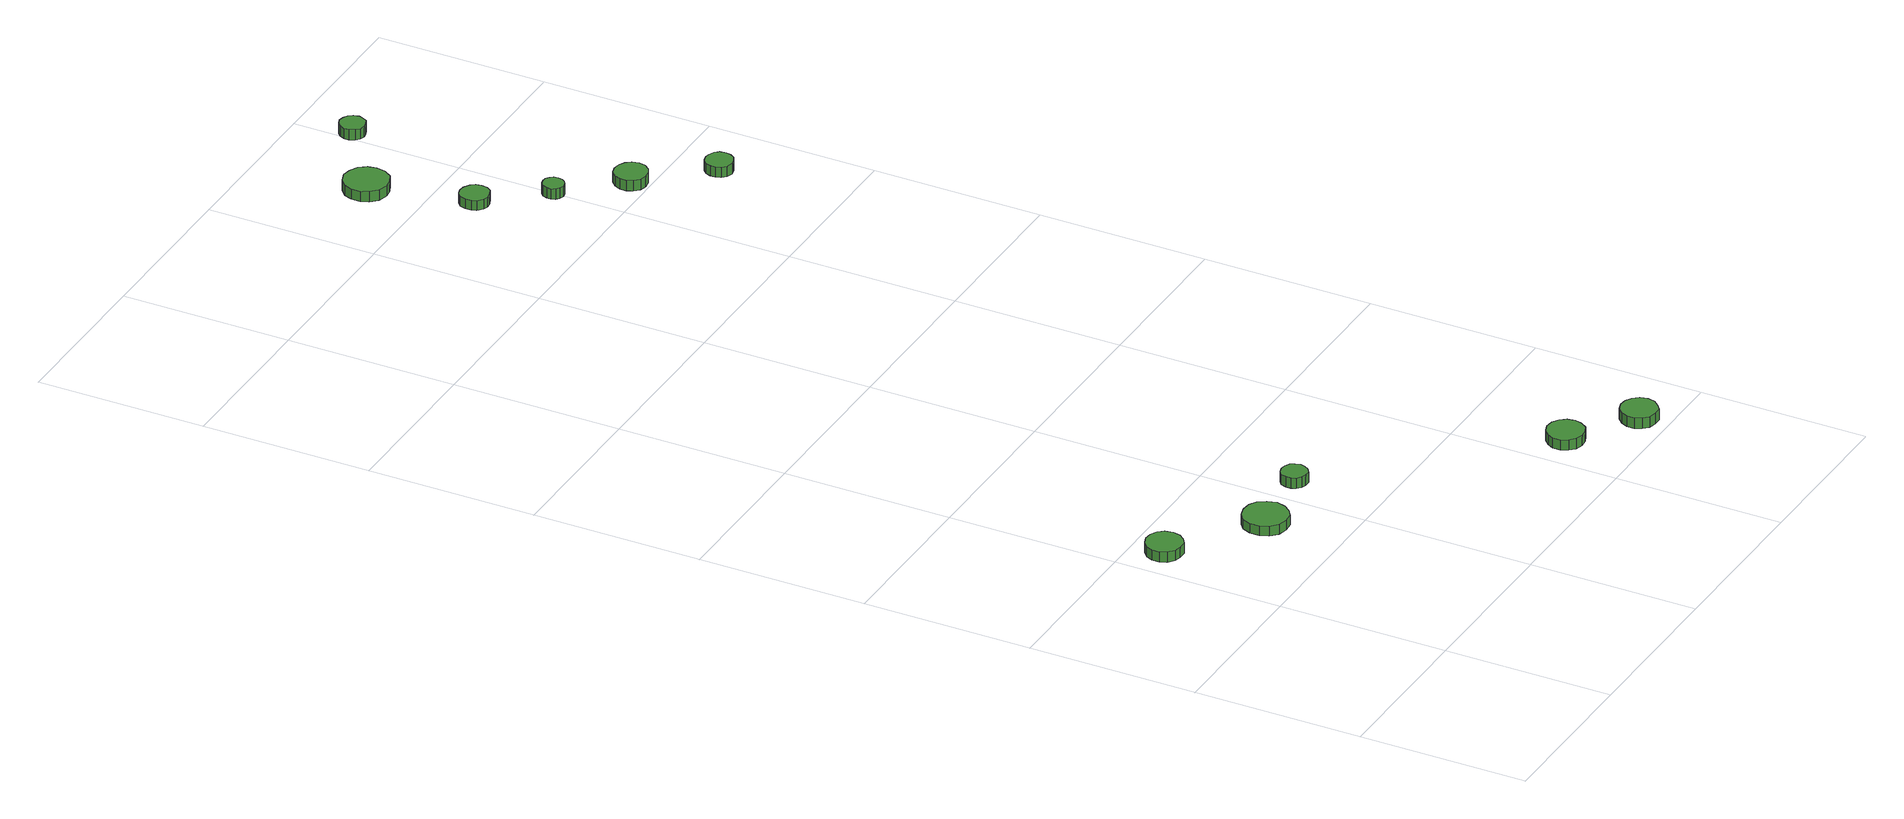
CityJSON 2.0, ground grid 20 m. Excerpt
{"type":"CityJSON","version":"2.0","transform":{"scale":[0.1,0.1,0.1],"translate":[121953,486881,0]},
"CityObjects":{
"tree1":{"type":"SolitaryVegetationObject","attributes":{"function":"something"},"geometry":[{"type":"MultiSurface","lod":"1","boundaries":[[[0,1,2,3,4,5,6,7,8,9,10,11,12,13,14]],[[15,16,17,18,19,20,21,22,23,24,25,26,27,28,29]],[[0,29,28,1]],[[1,28,27,2]],[[2,27,26,3]],[[3,26,25,4]],[[4,25,24,5]],[[5,24,23,6]],[[6,23,22,7]],[[7,22,21,8]],[[8,21,20,9]],[[9,20,19,10]],[[10,19,18,11]],[[11,18,17,12]],[[12,17,16,13]],[[13,16,15,14]],[[14,15,29,0]]]}]},
"tree2":{"type":"SolitaryVegetationObject","attributes":{"function":"something"},"geometry":[{"type":"MultiSurface","lod":"1","boundaries":[[[30,31,32,33,34,35,36,37,38,39,40,41,42,43,44]],[[45,46,47,48,49,50,51,52,53,54,55,56,57,58,59]],[[30,59,58,31]],[[31,58,57,32]],[[32,57,56,33]],[[33,56,55,34]],[[34,55,54,35]],[[35,54,53,36]],[[36,53,52,37]],[[37,52,51,38]],[[38,51,50,39]],[[39,50,49,40]],[[40,49,48,41]],[[41,48,47,42]],[[42,47,46,43]],[[43,46,45,44]],[[44,45,59,30]]]}]},
"tree3":{"type":"SolitaryVegetationObject","attributes":{"function":"something"},"geometry":[{"type":"MultiSurface","lod":"1","boundaries":[[[60,61,62,63,64,65,66,67,68,69,70,71,72,73,74]],[[75,76,77,78,79,80,81,82,83,84,85,86,87,88,89]],[[60,89,88,61]],[[61,88,87,62]],[[62,87,86,63]],[[63,86,85,64]],[[64,85,84,65]],[[65,84,83,66]],[[66,83,82,67]],[[67,82,81,68]],[[68,81,80,69]],[[69,80,79,70]],[[70,79,78,71]],[[71,78,77,72]],[[72,77,76,73]],[[73,76,75,74]],[[74,75,89,60]]]}]},
"tree4":{"type":"SolitaryVegetationObject","attributes":{"function":"something"},"geometry":[{"type":"MultiSurface","lod":"1","boundaries":[[[90,91,92,93,94,95,96,97,98,99,100,101,102,103,104]],[[105,106,107,108,109,110,111,112,113,114,115,116,117,118,119]],[[90,119,118,91]],[[91,118,117,92]],[[92,117,116,93]],[[93,116,115,94]],[[94,115,114,95]],[[95,114,113,96]],[[96,113,112,97]],[[97,112,111,98]],[[98,111,110,99]],[[99,110,109,100]],[[100,109,108,101]],[[101,108,107,102]],[[102,107,106,103]],[[103,106,105,104]],[[104,105,119,90]]]}]},
"tree5":{"type":"SolitaryVegetationObject","attributes":{"function":"something"},"geometry":[{"type":"MultiSurface","lod":"1","boundaries":[[[120,121,122,123,124,125,126,127,128,129,130,131,132,133,134]],[[135,136,137,138,139,140,141,142,143,144,145,146,147,148,149]],[[120,149,148,121]],[[121,148,147,122]],[[122,147,146,123]],[[123,146,145,124]],[[124,145,144,125]],[[125,144,143,126]],[[126,143,142,127]],[[127,142,141,128]],[[128,141,140,129]],[[129,140,139,130]],[[130,139,138,131]],[[131,138,137,132]],[[132,137,136,133]],[[133,136,135,134]],[[134,135,149,120]]]}]},
"tree6":{"type":"SolitaryVegetationObject","attributes":{"function":"something"},"geometry":[{"type":"MultiSurface","lod":"1","boundaries":[[[150,151,152,153,154,155,156,157,158,159,160,161,162,163,164]],[[165,166,167,168,169,170,171,172,173,174,175,176,177,178,179]],[[150,179,178,151]],[[151,178,177,152]],[[152,177,176,153]],[[153,176,175,154]],[[154,175,174,155]],[[155,174,173,156]],[[156,173,172,157]],[[157,172,171,158]],[[158,171,170,159]],[[159,170,169,160]],[[160,169,168,161]],[[161,168,167,162]],[[162,167,166,163]],[[163,166,165,164]],[[164,165,179,150]]]}]},
"tree7":{"type":"SolitaryVegetationObject","attributes":{"function":"something"},"geometry":[{"type":"MultiSurface","lod":"1","boundaries":[[[180,181,182,183,184,185,186,187,188,189,190,191,192,193,194]],[[195,196,197,198,199,200,201,202,203,204,205,206,207,208,209]],[[180,209,208,181]],[[181,208,207,182]],[[182,207,206,183]],[[183,206,205,184]],[[184,205,204,185]],[[185,204,203,186]],[[186,203,202,187]],[[187,202,201,188]],[[188,201,200,189]],[[189,200,199,190]],[[190,199,198,191]],[[191,198,197,192]],[[192,197,196,193]],[[193,196,195,194]],[[194,195,209,180]]]}]},
"tree8":{"type":"SolitaryVegetationObject","attributes":{"function":"something"},"geometry":[{"type":"MultiSurface","lod":"1","boundaries":[[[210,211,212,213,214,215,216,217,218,219,220,221,222,223,224]],[[225,226,227,228,229,230,231,232,233,234,235,236,237,238,239]],[[210,239,238,211]],[[211,238,237,212]],[[212,237,236,213]],[[213,236,235,214]],[[214,235,234,215]],[[215,234,233,216]],[[216,233,232,217]],[[217,232,231,218]],[[218,231,230,219]],[[219,230,229,220]],[[220,229,228,221]],[[221,228,227,222]],[[222,227,226,223]],[[223,226,225,224]],[[224,225,239,210]]]}]},
"tree9":{"type":"SolitaryVegetationObject","attributes":{"function":"something"},"geometry":[{"type":"MultiSurface","lod":"1","boundaries":[[[240,241,242,243,244,245,246,247,248,249,250,251,252,253,254]],[[255,256,257,258,259,260,261,262,263,264,265,266,267,268,269]],[[240,269,268,241]],[[241,268,267,242]],[[242,267,266,243]],[[243,266,265,244]],[[244,265,264,245]],[[245,264,263,246]],[[246,263,262,247]],[[247,262,261,248]],[[248,261,260,249]],[[249,260,259,250]],[[250,259,258,251]],[[251,258,257,252]],[[252,257,256,253]],[[253,256,255,254]],[[254,255,269,240]]]}]},
"tree10":{"type":"SolitaryVegetationObject","attributes":{"function":"something"},"geometry":[{"type":"MultiSurface","lod":"1","boundaries":[[[270,271,272,273,274,275,276,277,278,279,280,281,282,283,284]],[[285,286,287,288,289,290,291,292,293,294,295,296,297,298,299]],[[270,299,298,271]],[[271,298,297,272]],[[272,297,296,273]],[[273,296,295,274]],[[274,295,294,275]],[[275,294,293,276]],[[276,293,292,277]],[[277,292,291,278]],[[278,291,290,279]],[[279,290,289,280]],[[280,289,288,281]],[[281,288,287,282]],[[282,287,286,283]],[[283,286,285,284]],[[284,285,299,270]]]}]},
"tree11":{"type":"SolitaryVegetationObject","attributes":{"function":"something"},"geometry":[{"type":"MultiSurface","lod":"1","boundaries":[[[300,301,302,303,304,305,306,307,308,309,310,311,312,313,314]],[[315,316,317,318,319,320,321,322,323,324,325,326,327,328,329]],[[300,329,328,301]],[[301,328,327,302]],[[302,327,326,303]],[[303,326,325,304]],[[304,325,324,305]],[[305,324,323,306]],[[306,323,322,307]],[[307,322,321,308]],[[308,321,320,309]],[[309,320,319,310]],[[310,319,318,311]],[[311,318,317,312]],[[312,317,316,313]],[[313,316,315,314]],[[314,315,329,300]]]}]}
},
"vertices":[
[52,356,23],[50,365,23],[45,372,23],[37,376,23],[28,377,23],[20,374,23],[13,368,23],[9,360,23],[9,351,23],[13,343,23],[20,337,23],[28,335,23],[37,335,23],[45,340,23],[50,347,23],[50,347,10],[45,340,10],[37,335,10],[28,335,10],[20,337,10],[13,343,10],[9,351,10],[9,360,10],[13,368,10],[20,374,10],[28,377,10],[37,376,10],[45,372,10],[50,365,10],[52,356,10],
[158,285,23],[155,296,23],[149,305,23],[140,310,23],[129,311,23],[118,308,23],[110,301,23],[106,291,23],[106,280,23],[110,270,23],[118,262,23],[129,259,23],[140,260,23],[149,266,23],[155,274,23],[155,274,11],[149,266,11],[140,260,11],[129,259,11],[118,262,11],[110,270,11],[106,280,11],[106,291,11],[110,301,11],[118,308,11],[129,311,11],[140,310,11],[149,305,11],[155,296,11],[158,285,11],
[241,299,22],[239,305,22],[236,310,22],[230,313,22],[224,314,22],[218,312,22],[213,308,22],[211,302,22],[211,296,22],[213,290,22],[218,286,22],[224,284,22],[230,284,22],[236,288,22],[239,293,22],[239,293,9],[236,288,9],[230,284,9],[224,284,9],[218,286,9],[213,290,9],[211,296,9],[211,302,9],[213,308,9],[218,312,9],[224,314,9],[230,313,9],[236,310,9],[239,305,9],[241,299,9],
[457,78,22],[455,87,22],[450,94,22],[442,99,22],[433,100,22],[424,97,22],[418,91,22],[414,83,22],[414,74,22],[418,66,22],[424,60,22],[433,57,22],[442,58,22],[450,62,22],[455,70,22],[455,70,9],[450,62,9],[442,58,9],[433,57,9],[424,60,9],[418,66,9],[414,74,9],[414,83,9],[418,91,9],[424,97,9],[433,100,9],[442,99,9],[450,94,9],[455,87,9],[457,78,9],
[533,29,22],[531,38,22],[525,45,22],[518,49,22],[509,50,22],[500,47,22],[494,41,22],[490,33,22],[490,24,22],[494,16,22],[500,10,22],[509,8,22],[518,8,22],[525,13,22],[531,20,22],[531,20,9],[525,13,9],[518,8,9],[509,8,9],[500,10,9],[494,16,9],[490,24,9],[490,33,9],[494,41,9],[500,47,9],[509,50,9],[518,49,9],[525,45,9],[531,38,9],[533,29,9],
[361,1352,14],[360,1359,14],[356,1364,14],[349,1368,14],[342,1369,14],[336,1367,14],[330,1362,14],[328,1355,14],[328,1348,14],[330,1342,14],[336,1337,14],[342,1335,14],[349,1336,14],[356,1339,14],[360,1345,14],[360,1345,2],[356,1339,2],[349,1336,2],[342,1335,2],[336,1337,2],[330,1342,2],[328,1348,2],[328,1355,2],[330,1362,2],[336,1367,2],[342,1369,2],[349,1368,2],[356,1364,2],[360,1359,2],[361,1352,2],
[340,1468,15],[338,1478,15],[332,1487,15],[322,1492,15],[312,1494,15],[301,1490,15],[293,1483,15],[289,1473,15],[289,1462,15],[293,1453,15],[301,1445,15],[312,1442,15],[322,1443,15],[332,1448,15],[338,1457,15],[338,1457,2],[332,1448,2],[322,1443,2],[312,1442,2],[301,1445,2],[293,1453,2],[289,1462,2],[289,1473,2],[293,1483,2],[301,1490,2],[312,1494,2],[322,1492,2],[332,1487,2],[338,1478,2],[340,1468,2],
[413,1286,14],[412,1291,14],[409,1295,14],[405,1298,14],[400,1298,14],[395,1297,14],[391,1293,14],[389,1288,14],[389,1283,14],[391,1278,14],[395,1275,14],[400,1273,14],[405,1274,14],[409,1277,14],[412,1281,14],[412,1281,1],[409,1277,1],[405,1274,1],[400,1273,1],[395,1275,1],[391,1278,1],[389,1283,1],[389,1288,1],[391,1293,1],[395,1297,1],[400,1298,1],[405,1298,1],[409,1295,1],[412,1291,1],[413,1286,1],
[479,1222,15],[477,1230,15],[472,1236,15],[465,1240,15],[457,1241,15],[449,1239,15],[443,1233,15],[440,1226,15],[440,1218,15],[443,1211,15],[449,1205,15],[457,1203,15],[465,1204,15],[472,1208,15],[477,1214,15],[477,1214,2],[472,1208,2],[465,1204,2],[457,1203,2],[449,1205,2],[443,1211,2],[440,1218,2],[440,1226,2],[443,1233,2],[449,1239,2],[457,1241,2],[465,1240,2],[472,1236,2],[477,1230,2],[479,1222,2],
[537,1147,17],[536,1154,17],[532,1159,17],[526,1162,17],[520,1163,17],[513,1161,17],[508,1156,17],[506,1150,17],[506,1144,17],[508,1138,17],[513,1133,17],[520,1131,17],[526,1132,17],[532,1135,17],[536,1141,17],[536,1141,4],[532,1135,4],[526,1132,4],[520,1131,4],[513,1133,4],[508,1138,4],[506,1144,4],[506,1150,4],[508,1156,4],[513,1161,4],[520,1163,4],[526,1162,4],[532,1159,4],[536,1154,4],[537,1147,4],
[428,1535,14],[426,1541,14],[423,1546,14],[417,1549,14],[411,1550,14],[405,1548,14],[401,1544,14],[398,1538,14],[398,1532,14],[401,1526,14],[405,1522,14],[411,1520,14],[417,1521,14],[423,1524,14],[426,1529,14],[426,1529,1],[423,1524,1],[417,1521,1],[411,1520,1],[405,1522,1],[401,1526,1],[398,1532,1],[398,1538,1],[401,1544,1],[405,1548,1],[411,1550,1],[417,1549,1],[423,1546,1],[426,1541,1],[428,1535,1]
]}
